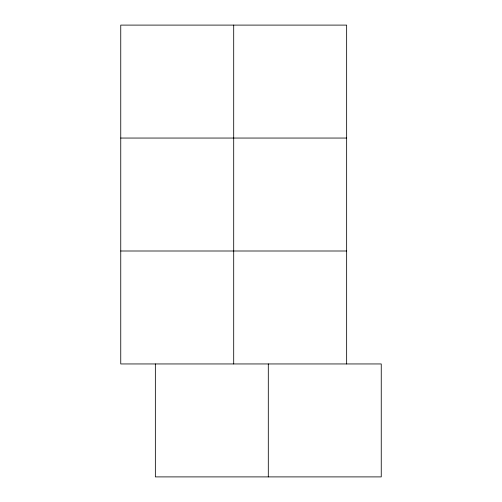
<?xml version="1.0" encoding="UTF-8"?>
<svg xmlns="http://www.w3.org/2000/svg" width="502" height="502" viewBox="0 0 502 502"><rect width="100%" height="100%" fill="white"/><g stroke="black" fill="none" stroke-linecap="round" stroke-linejoin="round"><path stroke-width="0.75" d="M346.65 363.95L346.65 25.1L120.75 25.1L120.75 363.95L381.25 363.95L381.25 476.9L155.35 476.9L155.35 363.95M233.7 363.95L233.7 25.1M120.75 138.05L346.65 138.05M120.75 251L346.65 251M268.3 363.95L268.3 476.9"/></g></svg>
